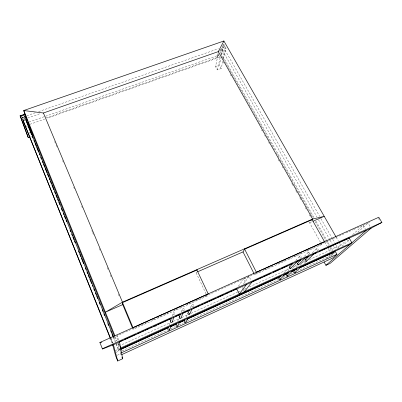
<?xml version="1.0" encoding="UTF-8"?>
<svg xmlns="http://www.w3.org/2000/svg" width="402" height="402" viewBox="0 0 402 402"><rect width="100%" height="100%" fill="white"/><g stroke="black" fill="none" stroke-linecap="round" stroke-linejoin="round"><path stroke-width="0.3" stroke-dasharray="2.01 1.51" d="M46.17 117.927L217 57.576L218.296 51.612M222.869 61.34L221.17 68.551L217.361 69.913L215.502 66.561L218.276 53.888M218.809 54.059L218.547 55.25L219.658 57.225L47.004 118.263M219.658 57.225L219.924 56.039M220.587 53.074L221.256 50.114L220.688 49.114M217.361 69.913L220.326 56.818M220.864 54.441L223.216 44.049M221.577 54.702L222.527 50.557L224.829 49.747L319.711 216.452M221.17 68.551L219.301 65.204L220.824 58.556M221.653 54.923L223.999 44.647L222.854 45.044M313.927 217.492L223.165 56.863L224.829 49.747M223.437 58.938L225.989 48.124L223.999 44.647L223.648 45.195L222.643 45.547M169.217 325.133L169.925 322.906L121.339 344.951M171.971 316.449L172.92 313.454A1.05 1.035 72.9 0 1 174.689 313.173A1.05 1.035 72.9 0 1 174.061 314.872A1.05 1.035 72.9 0 1 172.92 313.454M223.648 45.195L224.643 46.939L225.989 48.124L221.974 49.531L222.633 47.642L222.135 46.768M206.045 293.802L196 272.501L196.377 271.521M177.689 321.278L178.573 318.982M181.217 312.093L182.317 309.223M183.789 311.113L184.252 309.972M217 57.576L218.663 53.577M219.618 51.285L220.572 48.999M186.226 317.178L187.458 314.409M190.412 307.781L191.638 305.023M193.06 306.867L193.568 305.766M133.012 327.705L133.057 329.349L207.105 296.043L207.95 294.455M238.371 286.244L243.602 278.893L245.662 283.023M243.572 283.892L249.054 276.44L251.124 280.556M256.049 272.767L254.577 274.692L321.726 244.491L322.922 243.295M320.51 242.321L309.545 222.758L311.756 220.12M284.013 272.893L288.626 267.993M295.706 260.471L299.867 256.054M287.671 271.501L289.787 269.29M300.284 258.315L301.123 257.436A0.935 0.844 40.5 0 0 300.736 255.923A0.935 0.844 40.5 0 0 299.626 256.878A0.935 0.844 40.5 0 0 301.123 257.436M292.349 268.732L296.575 264.37M304.399 256.295L308.324 252.245M296.033 267.39L297.736 265.657M308.259 254.963L309.58 253.622A0.935 0.839 40.2 0 0 309.188 252.114A0.935 0.839 40.2 0 0 308.083 253.064A0.935 0.839 40.2 0 0 309.58 253.622M300.018 265.245L304.44 260.803M312.334 252.868L316.716 248.466M304.269 263.411L305.605 262.089M317.093 250.707L317.977 249.833A0.93 0.829 39.9 0 0 317.575 248.335A0.93 0.829 39.9 0 0 316.485 249.275A0.93 0.829 39.9 0 0 317.977 249.833M326.273 258.466L330.424 254.722M337.675 248.18L345.886 240.773M352.685 234.642L363.091 225.256L368.016 223.04L370.167 226.643M333.293 253.587L331.158 255.501L298.033 270.616M330.896 256.169L334.142 253.27M342.032 246.23L349.454 239.607M357.805 232.15L368.016 223.04M368.549 222.768L369.609 222.221M122.128 350.891L167.247 330.298M170.674 328.736L175.242 326.65M179.242 324.826L183.237 323.002M187.237 321.178L278.043 279.737M283.184 277.39L285.47 276.35M290.611 274.003L292.892 272.963M117.324 355.227L120.6 353.73L119.299 347.202M115.464 350.539L118.474 349.167L116.364 343.941M118.68 350.127L119.781 349.624L117.429 343.816M115.942 352.403L118.881 351.062L118.474 349.167M154.509 326.771L156.222 325.992M173.352 321.349L178.498 319.012M181.93 317.454L187.644 314.861M191.076 313.304L237.371 292.294M237.944 292.033L240.798 290.736M244.23 289.179L245.944 288.4M249.376 286.847L288.812 268.943M293.385 266.868L296.817 265.315M300.817 263.496L304.816 261.682M309.389 259.607L340.826 245.341L339.595 243.19M244.145 278.646L246.873 277.425M247.421 277.179L249.054 276.44M146.785 322.479L109.806 339.022M152.509 319.907L154.227 319.133M157.087 317.846L170.82 311.676M173.679 310.389L175.398 309.62M175.97 309.359L179.975 307.56M180.548 307.304L183.407 306.017M186.272 304.731L187.985 303.957M188.558 303.701L196.573 300.103M197.141 299.847L204.583 296.5M205.156 296.244L258.37 272.325M258.943 272.069L261.808 270.782M264.094 269.752L270.39 266.923M270.963 266.667L273.822 265.38M276.682 264.094L278.4 263.32M278.973 263.064L282.978 261.265M283.551 261.009L286.41 259.722M288.701 258.692L290.988 257.662M293.279 256.632L294.993 255.863M295.565 255.607L299.57 253.803M300.143 253.546L303.007 252.26M305.867 250.974L307.585 250.205M308.158 249.949L311.017 248.662M311.59 248.406L315.595 246.602M317.881 245.572L319.6 244.803M320.173 244.547L328.756 240.687M329.328 240.431L345.353 233.23M345.921 232.969L353.363 229.627M353.936 229.371L362.519 225.512M196 272.501L197.146 271.998M309.545 222.758L312.369 221.522M30.492 136.891L31.597 136.499M28.974 133.112L30.075 132.715M215.502 66.561L219.301 65.204M29.859 124.324L44.642 119.098M25.924 126.66L27.507 126.102M220.904 57.662L223.165 56.863M28.954 122.092L219.09 55.064M26.733 115.766L35.602 112.66M38.562 111.625L218.346 48.732M222.633 47.642L224.643 46.939M27.653 118.032L40.677 113.464M220.07 50.526L221.256 50.114M378.423 218.361L379.98 220.934M363.091 225.256L365.237 228.869M347.268 239.532L349.132 242.758M336.218 237.28L338.368 241.039M320.952 218.633L332.429 238.788M332.735 239.336L334.6 242.602M336.147 245.326L338.318 249.139M221.125 48.039L221.974 49.531M222.527 50.557L316.927 216.995M318.474 219.723L329.926 239.914M330.238 240.461L332.092 243.733M333.64 246.461L335.806 250.28M316.088 221.316L330.288 246.451M330.6 246.999L332.761 250.823M221.482 55.531L265.546 133.61M266.777 135.796L275.099 150.539M276.335 152.725L279.109 157.639M280.34 159.82L289.586 176.202M289.892 176.749L292.666 181.664M293.897 183.845L296.671 188.759M297.902 190.945L311.153 214.422M311.465 214.969L313.314 218.246M315.163 221.522L326.253 241.18M326.565 241.723L328.72 245.547M329.952 247.732L332.419 252.099M223.371 62.039L223.984 63.134M230.457 74.626L231.075 75.722M261.581 129.901L262.199 130.992M264.662 135.373L265.28 136.469M268.667 142.489L269.285 143.579M278.219 159.453L279.455 161.639M282.229 166.569L282.842 167.659M291.782 183.533L293.319 186.267M295.787 190.648L297.018 192.834M299.791 197.759L301.023 199.95M305.339 207.613L306.264 209.251M309.344 214.723L311.193 218.01M324.756 242.089L327.836 247.562M328.143 248.109L329.992 251.391M320.811 242.863L321.726 244.491M242.29 287.485L242.813 288.536M243.074 289.063L244.12 291.174M206.311 294.364L207.105 296.043M54.647 141.484L55.853 144.373M56.094 144.956L56.818 146.69M62.611 160.574L63.34 162.307M73.722 187.181L74.445 188.915M81.686 206.266L82.41 208.005M91.827 230.562L92.55 232.296M92.792 232.879L93.515 234.612M99.309 248.496L100.033 250.23M107.279 267.581L108.002 269.32M110.414 275.104L111.138 276.837M118.384 294.189L119.108 295.927M118.841 340.308L117.032 335.851L117.962 340.514M118.776 343.408L119.706 345.705M119.625 345.921L118.474 343.082L119.057 345.991L118.128 343.7M115.344 336.826L116.967 340.836M120.665 351.328L120.047 349.795L120.414 351.67M114.61 336.846L116.258 340.911M120.6 353.73L121.052 354.845M113.55 336.966L115.429 341.615M113.485 337.68L115.128 341.75M116.067 344.082L118.881 351.062M112.756 343.057L110.957 338.584L112.264 343.383M110.786 338.896L112.424 342.971M110.324 338.414L112.198 343.077M182.257 309.485A1.045 1.025 62.9 0 0 183.714 310.55A1.045 1.025 62.9 0 0 183.88 308.756A1.045 1.025 62.9 0 0 182.257 309.485M191.583 305.284A1.045 1.02 56.4 0 0 193.04 306.339A1.045 1.02 56.4 0 0 193.191 304.56A1.045 1.02 56.4 0 0 191.583 305.284"/><path stroke-width="0.6" d="M28.281 137.685L20.1 115.801L21.457 115.786L22.256 117.776L21.693 119.771L28.281 137.685L29.939 137.092M170.453 321.233L171.212 318.841M169.659 329.685L171.146 325.258M172.262 321.942L173.86 317.183M196.935 270.049L208.231 293.922L133.012 327.705L122.52 302.59L196.935 270.049L197.136 269.531M179.232 317.258L180.332 314.384M177.82 325.957L179.428 321.957M181.036 317.957L183.101 312.826M187.95 313.304L189.427 309.992M185.925 322.258L187.709 318.404M189.749 314.002L192.04 309.063M28.708 125.293L32.703 136.102L23.738 110.535L43.431 112.992L218.296 51.612L223.904 40.989L335.906 236.743M197.719 271.747L243.009 251.908L244.989 248.612M246.436 284.571L239.255 294.033L236.652 288.742L233.225 290.294M244.381 291.696L251.903 282.098M323.947 241.959L256.416 272.285L244.647 249.185L312.123 219.683L312.666 219.035L324.228 216.326L312.937 221.276M289.465 267.099L292.797 263.566M280.063 279.46L285.983 273.27M290.636 268.405L297.766 260.948M297.42 263.496L300.907 259.893M287.51 276.058L293.902 269.556M298.591 264.792L305.626 257.642M305.324 259.913L308.826 256.391M294.912 272.677L301.148 266.501M306.495 261.205L314.444 253.33M331.343 253.893L334.524 251.024M299.435 268.074L335.429 251.677L336.926 254.32L332.615 258.089L121.63 354.67M324.112 262.049L325.927 265.32L366.157 230.416M371.091 228.185L113.429 344.735L102.465 349.011L99.897 342.504L378.774 217.271L381.9 222.422L371.091 228.185L330.072 263.411L325.927 265.32M21.457 115.786L23.813 114.967L24.793 114.163L26.467 118.449M112.59 344.579L115.686 355.976L117.706 361.011L122.625 358.745L119.52 341.981M121.288 352.861L336.926 254.32M120.776 348.76L350.067 244.371M120.922 349.107L168.88 327.268M170.589 326.484L176.87 323.625M179.156 322.585L184.865 319.987M187.146 318.947L281.345 276.043M284.772 274.486L288.767 272.667M292.194 271.104L296.761 269.023M300.183 267.466L333.645 252.225M120.615 349.534L168.609 327.67M170.322 326.891L177.176 323.771M178.89 322.987L185.176 320.123M186.89 319.344L280.581 276.661M283.44 275.36L288.581 273.018M291.44 271.717L296.581 269.375M381.9 222.422L102.359 348.76L102.465 349.011M119.454 341.745L122.886 340.192M124.027 339.68L136.032 334.248M137.177 333.73L140.605 332.178M141.75 331.665L144.037 330.63M145.182 330.112L148.609 328.56M149.755 328.042L152.041 327.007M153.182 326.494L156.614 324.942M157.76 324.424L166.333 320.545M167.478 320.027L170.905 318.474M175.483 316.409L179.483 314.6M183.483 312.791L189.201 310.203M193.201 308.394L200.065 305.289M201.206 304.776L202.925 303.997M204.065 303.48L208.07 301.671M209.211 301.153L216.07 298.053M217.216 297.535L224.075 294.43M225.22 293.917L228.648 292.365M229.793 291.847L232.08 290.812M252.059 281.777L254.345 280.742M255.486 280.224L262.345 277.124M263.491 276.606L270.35 273.506M273.209 272.214L280.068 269.109M281.209 268.591L288.068 265.491M289.214 264.973L292.641 263.426M297.214 261.355L300.631 259.808M305.193 257.747L308.61 256.2M313.168 254.139L316.585 252.597M319.434 251.305L326.273 248.215M327.414 247.697L346.785 238.939M347.926 238.421L349.067 237.904L351.896 242.788L120.635 347.996L119.937 346.278M43.431 112.992L122.474 302.163L122.731 304.6L105.379 312.203L122.474 302.163L312.666 219.035L218.296 51.612M101.736 342.112L100.008 342.77L99.897 342.504M110.324 338.414L23.12 120.585L25.813 119.64L113.314 336.384M22.256 117.776L24.612 116.952L26.396 118.118L21.693 119.771L20.1 115.801L24.793 114.163L26.964 120.208M223.904 40.989L23.738 110.535L114.882 335.68M312.123 219.683L324.52 241.697M330.916 253.034L331.534 254.129M243.009 251.908L254.014 273.581M122.731 304.6L132.575 328.198M27.919 122.459L114.379 336.263M121.952 357.076L122.625 358.745M23.813 114.967L24.612 116.952M28.271 126.494L31.321 134.057M32.261 136.389L32.964 138.132M33.904 140.459L34.612 142.202M35.08 143.368L36.255 146.278M36.723 147.439L38.602 152.092M39.306 153.84L39.773 155.001M40.713 157.328L41.416 159.076M42.356 161.403L43.059 163.147M43.532 164.312L44.702 167.222M45.175 168.383L47.049 173.036M47.521 174.202L48.692 177.111M49.165 178.272L49.868 180.021M50.335 181.181L51.511 184.091M51.979 185.257L53.858 189.91M54.561 191.653L55.501 193.98M55.973 195.146L57.144 198.055M57.617 199.216L58.32 200.965M58.787 202.126L59.963 205.035M61.37 208.527L62.31 210.854M63.25 213.181L63.953 214.924M64.42 216.09L65.596 219M66.064 220.16L66.772 221.909M70.059 230.05L70.762 231.798M71.702 234.125L72.405 235.868M72.873 237.034L74.048 239.944M74.516 241.105L75.219 242.853M78.506 250.994L79.209 252.742M79.681 253.903L80.852 256.813M81.325 257.978L83.671 263.792M85.314 267.868L86.018 269.611M86.958 271.938L87.661 273.687M88.133 274.847L89.304 277.757M89.777 278.923L91.651 283.576M92.354 285.319L92.827 286.485M93.766 288.812L94.47 290.556M95.41 292.882L96.113 294.631M96.58 295.792L97.756 298.701M99.163 302.193L100.103 304.52M102.219 309.756L102.922 311.5M103.862 313.826L104.565 315.575M107.852 323.716L108.555 325.464M110.666 330.7L111.369 332.444M111.841 333.61L113.012 336.519M23.12 120.585L110.319 337.73M25.813 119.64L27.833 125.344M113.429 344.735L117.706 361.011M295.128 271.953A0.814 0.739 43.3 0 1 294.495 272.847A0.814 0.739 43.3 0 1 293.591 272.053A0.814 0.739 43.3 0 1 294.385 271.305M287.656 275.134A0.814 0.744 43.8 0 1 287.154 276.219A0.814 0.744 43.8 0 1 286.189 275.365A0.814 0.744 43.8 0 1 287.189 274.722M280.284 278.727A0.814 0.749 44.4 0 1 279.636 279.631A0.814 0.749 44.4 0 1 278.737 278.827A0.814 0.749 44.4 0 1 279.541 278.068M185.895 321.565A0.91 0.889 70.8 0 1 185.463 322.761A0.91 0.889 70.8 0 1 184.282 322.303A0.91 0.889 70.8 0 1 184.714 321.103M177.865 325.489A0.915 0.894 77.7 0 1 177.207 326.519A0.915 0.894 77.7 0 1 176.141 325.927A0.915 0.894 77.7 0 1 176.609 324.796M169.639 328.982A0.92 0.899 85.2 0 1 169.257 330.158A0.92 0.899 85.2 0 1 168.076 329.866A0.92 0.899 85.2 0 1 168.252 328.64M306.746 260.652A0.874 0.784 41.4 0 1 305.827 261.365A0.874 0.784 41.4 0 1 305.088 260.325A0.874 0.784 41.4 0 1 306.133 259.792M298.847 264.235A0.874 0.794 41.8 0 1 297.993 264.968A0.874 0.794 41.8 0 1 297.168 264.054A0.874 0.794 41.8 0 1 298.018 263.32M290.867 267.626A0.874 0.799 42.3 0 1 290.179 268.586A0.874 0.799 42.3 0 1 289.209 267.732A0.874 0.799 42.3 0 1 290.068 266.923M181.091 317.711A0.98 0.96 71 0 1 180.131 318.585A0.98 0.96 71 0 1 179.176 317.675A0.98 0.96 71 0 1 179.975 316.64M172.237 321.188A0.985 0.965 80.2 0 1 171.754 322.489A0.985 0.965 80.2 0 1 170.478 321.987A0.985 0.965 80.2 0 1 170.961 320.69M189.719 313.258A0.975 0.955 63.7 0 1 189.332 314.505A0.975 0.955 63.7 0 1 188.066 314.198A0.975 0.955 63.7 0 1 188.236 312.897"/></g></svg>
